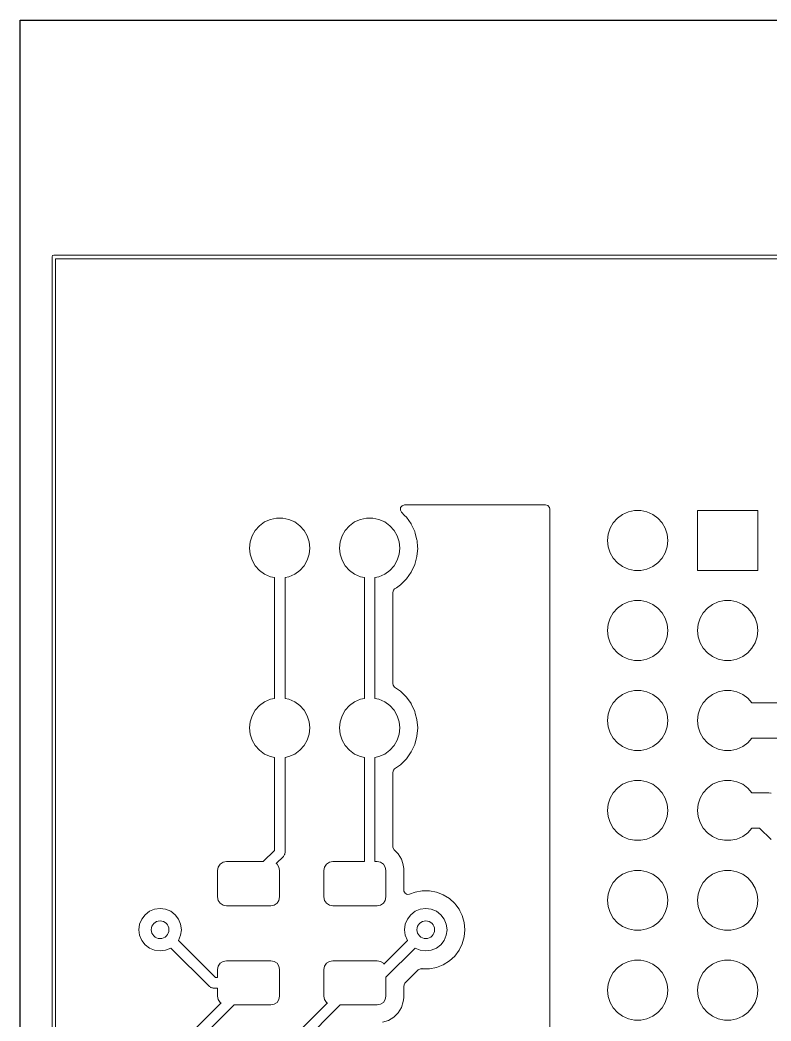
# Model space of a CAD drawing. Header units: millimetres. Extents: x 0 to 594, y 0 to 420.
# Drawn here: x 102.7 to 145.1, y 256.4 to 312.9 of the extents above; entities that cross this region are included whole.
import ezdxf

# ---------------------------------------------------------------- set-up
doc = ezdxf.new("R2010")
doc.units = ezdxf.units.MM
doc.linetypes.add('K5LT32768', pattern=[0])
picture_1 = doc.add_image_def('image1.png', size_in_pixel=(1000, 1000))

msp = doc.modelspace()

# ---------------------------------------------------------------- linework, layer by layer
at = {"color": 7, "linetype": 'K5LT32768', "lineweight": 18}
for p, q in [((104.529, 299.63), (104.6, 299.659)), ((104.6, 299.659), (274.6, 299.659)), ((104.5, 299.559), (104.529, 299.63)), ((104.5, 171.559), (104.5, 299.559)), ((104.7, 299.459), (104.7, 171.659)), ((274.5, 299.459), (104.7, 299.459)), ((124.174, 285.398), (124.258, 285.509)), ((124.258, 285.509), (124.389, 285.558)), ((124.389, 285.558), (124.406, 285.559)), ((124.406, 285.559), (132.352, 285.559)), ((132.352, 285.559), (132.486, 285.519)), ((132.486, 285.519), (132.577, 285.414)), ((124.164, 285.258), (124.174, 285.398)), ((124.231, 285.135), (124.164, 285.258)), ((124.407, 284.96), (124.231, 285.135)), ((124.509, 284.858), (124.407, 284.96)), ((132.577, 285.414), (132.6, 285.311)), ((132.6, 285.311), (132.6, 250.917)), ((136.422, 284.802), (136.71, 285.011)), ((136.71, 285.011), (137.034, 285.156)), ((137.034, 285.156), (137.382, 285.23)), ((137.382, 285.23), (137.737, 285.23)), ((137.737, 285.23), (138.085, 285.156)), ((138.085, 285.156), (138.41, 285.011)), ((138.41, 285.011), (138.697, 284.802)), ((140.94, 281.839), (140.94, 285.239)), ((140.94, 285.239), (144.34, 285.239)), ((144.34, 285.239), (144.34, 281.839)), ((115.976, 284.114), (116.214, 284.378)), ((116.214, 284.378), (116.502, 284.587)), ((116.502, 284.587), (116.826, 284.732)), ((116.826, 284.732), (117.174, 284.806)), ((117.174, 284.806), (117.529, 284.806)), ((117.529, 284.806), (117.877, 284.732)), ((117.877, 284.732), (118.202, 284.587)), ((118.202, 284.587), (118.489, 284.378)), ((118.489, 284.378), (118.727, 284.114)), ((121.056, 284.114), (121.294, 284.378)), ((121.294, 284.378), (121.582, 284.587)), ((121.582, 284.587), (121.906, 284.732)), ((121.906, 284.732), (122.254, 284.806)), ((122.254, 284.806), (122.609, 284.806)), ((122.609, 284.806), (122.957, 284.732)), ((122.957, 284.732), (123.282, 284.587)), ((123.282, 284.587), (123.569, 284.378)), ((123.569, 284.378), (123.807, 284.114)), ((124.769, 284.487), (124.509, 284.858)), ((124.78, 284.47), (124.769, 284.487)), ((124.98, 284.042), (124.78, 284.47)), ((136.007, 284.23), (136.184, 284.538)), ((136.184, 284.538), (136.422, 284.802)), ((138.697, 284.802), (138.935, 284.538)), ((138.935, 284.538), (139.113, 284.23)), ((115.689, 283.468), (115.799, 283.806)), ((115.799, 283.806), (115.976, 284.114)), ((118.727, 284.114), (118.905, 283.806)), ((118.905, 283.806), (119.015, 283.468)), ((120.769, 283.468), (120.879, 283.806)), ((120.879, 283.806), (121.056, 284.114)), ((123.807, 284.114), (123.985, 283.806)), ((123.985, 283.806), (124.095, 283.468)), ((125.009, 283.933), (124.98, 284.042)), ((125.102, 283.586), (125.009, 283.933)), ((135.86, 283.539), (135.897, 283.892)), ((135.897, 283.892), (136.007, 284.23)), ((139.113, 284.23), (139.223, 283.892)), ((139.223, 283.892), (139.26, 283.539)), ((115.652, 283.115), (115.689, 283.468)), ((119.015, 283.468), (119.052, 283.115)), ((120.732, 283.115), (120.769, 283.468)), ((124.095, 283.468), (124.132, 283.115)), ((125.106, 283.539), (125.102, 283.586)), ((125.139, 283.165), (125.106, 283.539)), ((135.897, 283.185), (135.86, 283.539)), ((139.26, 283.539), (139.223, 283.185)), ((115.689, 282.761), (115.652, 283.115)), ((115.799, 282.423), (115.689, 282.761)), ((119.015, 282.761), (118.905, 282.423)), ((119.052, 283.115), (119.015, 282.761)), ((120.769, 282.761), (120.732, 283.115)), ((120.879, 282.423), (120.769, 282.761)), ((124.095, 282.761), (123.985, 282.423)), ((124.132, 283.115), (124.095, 282.761)), ((125.102, 282.644), (125.143, 283.115)), ((125.143, 283.115), (125.139, 283.165)), ((136.007, 282.847), (135.897, 283.185)), ((136.184, 282.54), (136.007, 282.847)), ((139.113, 282.847), (138.935, 282.54)), ((139.223, 283.185), (139.113, 282.847)), ((115.976, 282.116), (115.799, 282.423)), ((116.214, 281.851), (115.976, 282.116)), ((118.727, 282.116), (118.489, 281.851)), ((118.905, 282.423), (118.727, 282.116)), ((121.056, 282.116), (120.879, 282.423)), ((121.294, 281.851), (121.056, 282.116)), ((123.807, 282.116), (123.569, 281.851)), ((123.985, 282.423), (123.807, 282.116)), ((124.78, 281.759), (124.98, 282.188)), ((124.98, 282.188), (125.102, 282.644)), ((136.422, 282.275), (136.184, 282.54)), ((136.71, 282.067), (136.422, 282.275)), ((138.697, 282.275), (138.41, 282.067)), ((138.935, 282.54), (138.697, 282.275)), ((116.502, 281.643), (116.214, 281.851)), ((116.826, 281.498), (116.502, 281.643)), ((118.202, 281.643), (117.877, 281.498)), ((118.489, 281.851), (118.202, 281.643)), ((121.582, 281.643), (121.294, 281.851)), ((121.906, 281.498), (121.582, 281.643)), ((123.282, 281.643), (122.957, 281.498)), ((123.569, 281.851), (123.282, 281.643)), ((124.509, 281.372), (124.78, 281.759)), ((137.034, 281.922), (136.71, 282.067)), ((137.382, 281.848), (137.034, 281.922)), ((137.737, 281.848), (137.382, 281.848)), ((138.085, 281.922), (137.737, 281.848)), ((138.41, 282.067), (138.085, 281.922)), ((144.34, 281.839), (140.94, 281.839)), ((117.052, 281.45), (116.826, 281.498)), ((117.052, 274.62), (117.052, 281.45)), ((117.877, 281.498), (117.652, 281.45)), ((117.652, 281.45), (117.652, 274.62)), ((122.132, 281.45), (121.906, 281.498)), ((122.132, 274.62), (122.132, 281.45)), ((122.957, 281.498), (122.732, 281.45)), ((122.732, 281.45), (122.732, 274.62)), ((123.941, 280.874), (124.175, 281.038)), ((124.175, 281.038), (124.509, 281.372)), ((123.733, 280.599), (123.772, 280.733)), ((123.733, 275.47), (123.733, 280.599)), ((123.772, 280.733), (123.839, 280.803)), ((123.839, 280.803), (123.941, 280.874)), ((136.422, 279.722), (136.71, 279.931)), ((136.71, 279.931), (137.034, 280.076)), ((137.034, 280.076), (137.382, 280.15)), ((137.382, 280.15), (137.737, 280.15)), ((137.737, 280.15), (138.085, 280.076)), ((138.085, 280.076), (138.41, 279.931)), ((138.41, 279.931), (138.697, 279.722)), ((141.502, 279.722), (141.79, 279.931)), ((141.79, 279.931), (142.114, 280.076)), ((142.114, 280.076), (142.462, 280.15)), ((142.462, 280.15), (142.817, 280.15)), ((142.817, 280.15), (143.165, 280.076)), ((143.165, 280.076), (143.49, 279.931)), ((143.49, 279.931), (143.777, 279.722)), ((136.007, 279.15), (136.184, 279.458)), ((136.184, 279.458), (136.422, 279.722)), ((138.697, 279.722), (138.935, 279.458)), ((138.935, 279.458), (139.113, 279.15)), ((141.087, 279.15), (141.264, 279.458)), ((141.264, 279.458), (141.502, 279.722)), ((143.777, 279.722), (144.015, 279.458)), ((144.015, 279.458), (144.193, 279.15)), ((135.86, 278.459), (135.897, 278.812)), ((135.897, 278.812), (136.007, 279.15)), ((139.113, 279.15), (139.223, 278.812)), ((139.223, 278.812), (139.26, 278.459)), ((140.94, 278.459), (140.977, 278.812)), ((140.977, 278.812), (141.087, 279.15)), ((144.193, 279.15), (144.303, 278.812)), ((144.303, 278.812), (144.34, 278.459)), ((135.897, 278.105), (135.86, 278.459)), ((139.26, 278.459), (139.223, 278.105)), ((140.977, 278.105), (140.94, 278.459)), ((144.34, 278.459), (144.303, 278.105)), ((136.007, 277.767), (135.897, 278.105)), ((136.184, 277.46), (136.007, 277.767)), ((139.113, 277.767), (138.935, 277.46)), ((139.223, 278.105), (139.113, 277.767)), ((141.087, 277.767), (140.977, 278.105)), ((141.264, 277.46), (141.087, 277.767)), ((144.193, 277.767), (144.015, 277.46)), ((144.303, 278.105), (144.193, 277.767)), ((136.422, 277.195), (136.184, 277.46)), ((136.71, 276.987), (136.422, 277.195)), ((138.697, 277.195), (138.41, 276.987)), ((138.935, 277.46), (138.697, 277.195)), ((141.502, 277.195), (141.264, 277.46)), ((141.79, 276.987), (141.502, 277.195)), ((143.777, 277.195), (143.49, 276.987)), ((144.015, 277.46), (143.777, 277.195)), ((137.034, 276.842), (136.71, 276.987)), ((137.382, 276.768), (137.034, 276.842)), ((137.737, 276.768), (137.382, 276.768)), ((138.085, 276.842), (137.737, 276.768)), ((138.41, 276.987), (138.085, 276.842)), ((142.114, 276.842), (141.79, 276.987)), ((142.462, 276.768), (142.114, 276.842)), ((142.817, 276.768), (142.462, 276.768)), ((143.165, 276.842), (142.817, 276.768)), ((143.49, 276.987), (143.165, 276.842)), ((123.751, 275.376), (123.733, 275.47)), ((123.839, 275.267), (123.751, 275.376)), ((124.175, 275.032), (123.839, 275.267)), ((124.509, 274.698), (124.175, 275.032)), ((136.422, 274.642), (136.71, 274.851)), ((136.71, 274.851), (137.034, 274.996)), ((137.034, 274.996), (137.382, 275.07)), ((137.382, 275.07), (137.737, 275.07)), ((137.737, 275.07), (138.085, 274.996)), ((138.085, 274.996), (138.41, 274.851)), ((138.41, 274.851), (138.697, 274.642)), ((141.502, 274.642), (141.79, 274.851)), ((141.79, 274.851), (142.114, 274.996)), ((142.114, 274.996), (142.462, 275.07)), ((142.462, 275.07), (142.817, 275.07)), ((142.817, 275.07), (143.165, 274.996)), ((143.165, 274.996), (143.49, 274.851)), ((143.49, 274.851), (143.777, 274.642)), ((115.976, 273.954), (116.214, 274.218)), ((116.214, 274.218), (116.502, 274.427)), ((116.502, 274.427), (116.826, 274.572)), ((116.826, 274.572), (117.052, 274.62)), ((117.652, 274.62), (117.877, 274.572)), ((117.877, 274.572), (118.202, 274.427)), ((118.202, 274.427), (118.489, 274.218)), ((118.489, 274.218), (118.727, 273.954)), ((121.056, 273.954), (121.294, 274.218)), ((121.294, 274.218), (121.582, 274.427)), ((121.582, 274.427), (121.906, 274.572)), ((121.906, 274.572), (122.132, 274.62)), ((122.732, 274.62), (122.957, 274.572)), ((122.957, 274.572), (123.282, 274.427)), ((123.282, 274.427), (123.569, 274.218)), ((123.569, 274.218), (123.807, 273.954)), ((124.769, 274.327), (124.509, 274.698)), ((124.78, 274.31), (124.769, 274.327)), ((124.98, 273.882), (124.78, 274.31)), ((136.007, 274.07), (136.184, 274.378)), ((136.184, 274.378), (136.422, 274.642)), ((138.697, 274.642), (138.935, 274.378)), ((138.935, 274.378), (139.113, 274.07)), ((141.087, 274.07), (141.264, 274.378)), ((141.264, 274.378), (141.502, 274.642)), ((143.777, 274.642), (144.014, 274.379)), ((144.014, 274.379), (150.729, 274.379)), ((115.689, 273.308), (115.799, 273.646)), ((115.799, 273.646), (115.976, 273.954)), ((118.727, 273.954), (118.905, 273.646)), ((118.905, 273.646), (119.015, 273.308)), ((120.769, 273.308), (120.879, 273.646)), ((120.879, 273.646), (121.056, 273.954)), ((123.807, 273.954), (123.985, 273.646)), ((123.985, 273.646), (124.095, 273.308)), ((125.009, 273.772), (124.98, 273.882)), ((125.102, 273.426), (125.009, 273.772)), ((135.86, 273.379), (135.897, 273.732)), ((135.897, 273.732), (136.007, 274.07)), ((139.113, 274.07), (139.223, 273.732)), ((139.223, 273.732), (139.26, 273.379)), ((140.94, 273.379), (140.977, 273.732)), ((140.977, 273.732), (141.087, 274.07)), ((115.652, 272.955), (115.689, 273.308)), ((119.015, 273.308), (119.052, 272.955)), ((120.732, 272.955), (120.769, 273.308)), ((124.095, 273.308), (124.132, 272.955)), ((125.143, 272.955), (125.102, 273.426)), ((135.897, 273.025), (135.86, 273.379)), ((139.26, 273.379), (139.223, 273.025)), ((140.977, 273.025), (140.94, 273.379)), ((115.689, 272.601), (115.652, 272.955)), ((115.799, 272.263), (115.689, 272.601)), ((119.015, 272.601), (118.905, 272.263)), ((119.052, 272.955), (119.015, 272.601)), ((120.769, 272.601), (120.732, 272.955)), ((120.879, 272.263), (120.769, 272.601)), ((124.095, 272.601), (123.985, 272.263)), ((124.132, 272.955), (124.095, 272.601)), ((125.102, 272.484), (125.143, 272.955)), ((136.007, 272.687), (135.897, 273.025)), ((136.184, 272.38), (136.007, 272.687)), ((139.113, 272.687), (138.935, 272.38)), ((139.223, 273.025), (139.113, 272.687)), ((141.087, 272.687), (140.977, 273.025)), ((141.264, 272.38), (141.087, 272.687)), ((115.976, 271.956), (115.799, 272.263)), ((116.214, 271.691), (115.976, 271.956)), ((118.727, 271.956), (118.489, 271.691)), ((118.905, 272.263), (118.727, 271.956)), ((121.056, 271.956), (120.879, 272.263)), ((121.294, 271.691), (121.056, 271.956)), ((123.807, 271.956), (123.569, 271.691)), ((123.985, 272.263), (123.807, 271.956)), ((124.78, 271.599), (124.98, 272.028)), ((124.98, 272.028), (125.102, 272.484)), ((136.422, 272.115), (136.184, 272.38)), ((136.71, 271.907), (136.422, 272.115)), ((138.697, 272.115), (138.41, 271.907)), ((138.935, 272.38), (138.697, 272.115)), ((141.502, 272.115), (141.264, 272.38)), ((141.79, 271.907), (141.502, 272.115)), ((143.777, 272.115), (143.49, 271.907)), ((144.014, 272.379), (143.777, 272.115)), ((151.42, 272.379), (144.014, 272.379)), ((116.502, 271.483), (116.214, 271.691)), ((116.826, 271.338), (116.502, 271.483)), ((118.202, 271.483), (117.877, 271.338)), ((118.489, 271.691), (118.202, 271.483)), ((121.582, 271.483), (121.294, 271.691)), ((121.906, 271.338), (121.582, 271.483)), ((123.282, 271.483), (122.957, 271.338)), ((123.569, 271.691), (123.282, 271.483)), ((124.509, 271.212), (124.78, 271.599)), ((137.034, 271.762), (136.71, 271.907)), ((137.382, 271.688), (137.034, 271.762)), ((137.737, 271.688), (137.382, 271.688)), ((138.085, 271.762), (137.737, 271.688)), ((138.41, 271.907), (138.085, 271.762)), ((142.114, 271.762), (141.79, 271.907)), ((142.462, 271.688), (142.114, 271.762)), ((142.817, 271.688), (142.462, 271.688)), ((143.165, 271.762), (142.817, 271.688)), ((143.49, 271.907), (143.165, 271.762)), ((117.052, 271.29), (116.826, 271.338)), ((117.052, 266.035), (117.052, 271.29)), ((117.877, 271.338), (117.652, 271.29)), ((117.652, 271.29), (117.652, 265.911)), ((122.132, 271.29), (121.906, 271.338)), ((122.132, 265.409), (122.132, 271.29)), ((122.957, 271.338), (122.732, 271.29)), ((122.732, 271.29), (122.732, 265.409)), ((123.953, 270.722), (124.175, 270.878)), ((124.175, 270.878), (124.509, 271.212)), ((123.733, 270.439), (123.772, 270.573)), ((123.733, 266.251), (123.733, 270.439)), ((123.772, 270.573), (123.839, 270.643)), ((123.839, 270.643), (123.953, 270.722)), ((136.422, 269.562), (136.71, 269.771)), ((136.71, 269.771), (137.034, 269.916)), ((137.034, 269.916), (137.382, 269.99)), ((137.382, 269.99), (137.737, 269.99)), ((137.737, 269.99), (138.085, 269.916)), ((138.085, 269.916), (138.41, 269.771)), ((138.41, 269.771), (138.697, 269.562)), ((141.502, 269.562), (141.79, 269.771)), ((141.79, 269.771), (142.114, 269.916)), ((142.114, 269.916), (142.462, 269.99)), ((142.462, 269.99), (142.817, 269.99)), ((142.817, 269.99), (143.165, 269.916)), ((143.165, 269.916), (143.49, 269.771)), ((143.49, 269.771), (143.777, 269.562)), ((136.007, 268.99), (136.184, 269.298)), ((136.184, 269.298), (136.422, 269.562)), ((138.697, 269.562), (138.935, 269.298)), ((138.935, 269.298), (139.113, 268.99)), ((141.087, 268.99), (141.264, 269.298)), ((141.264, 269.298), (141.502, 269.562)), ((143.777, 269.562), (144.014, 269.299)), ((144.014, 269.299), (144.86, 269.299)), ((144.86, 269.299), (144.966, 269.284)), ((144.966, 269.284), (145.072, 269.276)), ((145.072, 269.276), (145.106, 269.263)), ((135.86, 268.299), (135.897, 268.652)), ((135.897, 268.652), (136.007, 268.99)), ((139.113, 268.99), (139.223, 268.652)), ((139.223, 268.652), (139.26, 268.299)), ((140.94, 268.299), (140.977, 268.652)), ((140.977, 268.652), (141.087, 268.99)), ((135.897, 267.945), (135.86, 268.299)), ((139.26, 268.299), (139.223, 267.945)), ((140.977, 267.945), (140.94, 268.299)), ((136.007, 267.607), (135.897, 267.945)), ((136.184, 267.3), (136.007, 267.607)), ((139.113, 267.607), (138.935, 267.3)), ((139.223, 267.945), (139.113, 267.607)), ((141.087, 267.607), (140.977, 267.945)), ((141.264, 267.3), (141.087, 267.607)), ((136.422, 267.035), (136.184, 267.3)), ((136.71, 266.827), (136.422, 267.035)), ((138.697, 267.035), (138.41, 266.827)), ((138.935, 267.3), (138.697, 267.035)), ((141.502, 267.035), (141.264, 267.3)), ((141.79, 266.827), (141.502, 267.035)), ((143.777, 267.035), (143.49, 266.827)), ((144.014, 267.299), (143.777, 267.035)), ((144.446, 267.299), (144.014, 267.299)), ((145.1, 266.645), (144.446, 267.299)), ((137.034, 266.682), (136.71, 266.827)), ((137.382, 266.608), (137.034, 266.682)), ((137.737, 266.608), (137.382, 266.608)), ((138.085, 266.682), (137.737, 266.608)), ((138.41, 266.827), (138.085, 266.682)), ((142.114, 266.682), (141.79, 266.827)), ((142.462, 266.608), (142.114, 266.682)), ((142.817, 266.608), (142.462, 266.608)), ((143.165, 266.682), (142.817, 266.608)), ((143.49, 266.827), (143.165, 266.682)), ((116.426, 265.409), (117.052, 266.035)), ((117.584, 265.733), (117.564, 265.699)), ((117.612, 265.761), (117.584, 265.733)), ((117.622, 265.799), (117.612, 265.761)), ((117.642, 265.833), (117.622, 265.799)), ((117.652, 265.911), (117.642, 265.873)), ((117.642, 265.873), (117.642, 265.833)), ((123.738, 266.199), (123.733, 266.251)), ((123.805, 266.076), (123.738, 266.199)), ((124.035, 265.846), (123.805, 266.076)), ((124.219, 265.548), (124.035, 265.846)), ((113.888, 265.1), (113.996, 265.262)), ((113.996, 265.262), (114.158, 265.371)), ((114.158, 265.371), (114.35, 265.409)), ((114.35, 265.409), (116.426, 265.409)), ((117.564, 265.699), (117.158, 265.293)), ((117.158, 265.293), (117.203, 265.262)), ((117.203, 265.262), (117.312, 265.1)), ((119.888, 265.1), (119.996, 265.262)), ((119.996, 265.262), (120.158, 265.371)), ((120.158, 265.371), (120.35, 265.409)), ((120.35, 265.409), (122.132, 265.409)), ((122.732, 265.409), (122.85, 265.409)), ((122.85, 265.409), (123.041, 265.371)), ((123.041, 265.371), (123.203, 265.262)), ((123.203, 265.262), (123.312, 265.1)), ((124.303, 265.296), (124.219, 265.548)), ((124.33, 265.214), (124.303, 265.296)), ((124.351, 265.009), (124.33, 265.214)), ((113.85, 264.909), (113.888, 265.1)), ((113.85, 263.409), (113.85, 264.909)), ((117.312, 265.1), (117.35, 264.909)), ((117.35, 264.909), (117.35, 263.409)), ((119.85, 264.909), (119.888, 265.1)), ((119.85, 263.409), (119.85, 264.909)), ((123.312, 265.1), (123.35, 264.909)), ((123.35, 264.909), (123.35, 263.409)), ((124.351, 263.797), (124.351, 265.009)), ((136.422, 264.482), (136.71, 264.691)), ((136.71, 264.691), (137.034, 264.836)), ((137.034, 264.836), (137.382, 264.91)), ((137.382, 264.91), (137.737, 264.91)), ((137.737, 264.91), (138.085, 264.836)), ((138.085, 264.836), (138.41, 264.691)), ((138.41, 264.691), (138.697, 264.482)), ((141.502, 264.482), (141.79, 264.691)), ((141.79, 264.691), (142.114, 264.836)), ((142.114, 264.836), (142.462, 264.91)), ((142.462, 264.91), (142.817, 264.91)), ((142.817, 264.91), (143.165, 264.836)), ((143.165, 264.836), (143.49, 264.691)), ((143.49, 264.691), (143.777, 264.482)), ((136.007, 263.91), (136.184, 264.218)), ((136.184, 264.218), (136.422, 264.482)), ((138.697, 264.482), (138.935, 264.218)), ((138.935, 264.218), (139.113, 263.91)), ((141.087, 263.91), (141.264, 264.218)), ((141.264, 264.218), (141.502, 264.482)), ((143.777, 264.482), (144.015, 264.218)), ((144.015, 264.218), (144.193, 263.91)), ((124.357, 263.742), (124.351, 263.797)), ((124.426, 263.62), (124.357, 263.742)), ((124.549, 263.554), (124.426, 263.62)), ((124.688, 263.566), (124.549, 263.554)), ((124.995, 263.685), (124.688, 263.566)), ((125.396, 263.76), (124.995, 263.685)), ((125.804, 263.76), (125.396, 263.76)), ((126.205, 263.685), (125.804, 263.76)), ((126.261, 263.663), (126.205, 263.685)), ((126.585, 263.538), (126.261, 263.663)), ((126.932, 263.323), (126.585, 263.538)), ((135.86, 263.219), (135.897, 263.572)), ((135.897, 263.572), (136.007, 263.91)), ((139.113, 263.91), (139.223, 263.572)), ((139.223, 263.572), (139.26, 263.219)), ((140.94, 263.219), (140.977, 263.572)), ((140.977, 263.572), (141.087, 263.91)), ((144.193, 263.91), (144.303, 263.572)), ((144.303, 263.572), (144.34, 263.219)), ((113.888, 263.217), (113.85, 263.409)), ((113.996, 263.055), (113.888, 263.217)), ((114.158, 262.947), (113.996, 263.055)), ((114.35, 262.909), (114.158, 262.947)), ((116.85, 262.909), (114.35, 262.909)), ((117.041, 262.947), (116.85, 262.909)), ((117.203, 263.055), (117.041, 262.947)), ((117.312, 263.217), (117.203, 263.055)), ((117.35, 263.409), (117.312, 263.217)), ((119.888, 263.217), (119.85, 263.409)), ((119.996, 263.055), (119.888, 263.217)), ((120.158, 262.947), (119.996, 263.055)), ((120.35, 262.909), (120.158, 262.947)), ((122.85, 262.909), (120.35, 262.909)), ((123.041, 262.947), (122.85, 262.909)), ((123.203, 263.055), (123.041, 262.947)), ((123.312, 263.217), (123.203, 263.055)), ((123.35, 263.409), (123.312, 263.217)), ((127.233, 263.048), (126.932, 263.323)), ((127.304, 262.955), (127.233, 263.048)), ((127.479, 262.722), (127.304, 262.955)), ((135.897, 262.865), (135.86, 263.219)), ((139.26, 263.219), (139.223, 262.865)), ((140.977, 262.865), (140.94, 263.219)), ((144.34, 263.219), (144.303, 262.865)), ((109.561, 262.159), (109.751, 262.407)), ((109.751, 262.407), (110, 262.598)), ((110, 262.598), (110.289, 262.718)), ((110.289, 262.718), (110.6, 262.759)), ((110.6, 262.759), (110.91, 262.718)), ((110.91, 262.718), (111.2, 262.598)), ((111.2, 262.598), (111.448, 262.407)), ((111.448, 262.407), (111.639, 262.159)), ((124.561, 262.159), (124.751, 262.407)), ((124.751, 262.407), (125, 262.598)), ((125, 262.598), (125.289, 262.718)), ((125.289, 262.718), (125.6, 262.759)), ((125.6, 262.759), (125.91, 262.718)), ((125.91, 262.718), (126.2, 262.598)), ((126.2, 262.598), (126.448, 262.407)), ((126.448, 262.407), (126.639, 262.159)), ((127.524, 262.633), (127.479, 262.722)), ((127.658, 262.364), (127.524, 262.633)), ((127.661, 262.357), (127.658, 262.364)), ((127.773, 261.965), (127.661, 262.357)), ((136.007, 262.527), (135.897, 262.865)), ((136.184, 262.22), (136.007, 262.527)), ((139.113, 262.527), (138.935, 262.22)), ((139.223, 262.865), (139.113, 262.527)), ((141.087, 262.527), (140.977, 262.865)), ((141.264, 262.22), (141.087, 262.527)), ((144.193, 262.527), (144.015, 262.22)), ((144.303, 262.865), (144.193, 262.527)), ((109.4, 261.559), (109.441, 261.869)), ((109.441, 261.869), (109.561, 262.159)), ((111.639, 262.159), (111.759, 261.869)), ((111.759, 261.869), (111.8, 261.559)), ((124.4, 261.559), (124.441, 261.869)), ((124.441, 261.869), (124.561, 262.159)), ((126.639, 262.159), (126.759, 261.869)), ((126.759, 261.869), (126.8, 261.559)), ((127.81, 261.559), (127.773, 261.965)), ((136.422, 261.955), (136.184, 262.22)), ((136.71, 261.747), (136.422, 261.955)), ((138.697, 261.955), (138.41, 261.747)), ((138.935, 262.22), (138.697, 261.955)), ((141.502, 261.955), (141.264, 262.22)), ((141.79, 261.747), (141.502, 261.955)), ((143.777, 261.955), (143.49, 261.747)), ((144.015, 262.22), (143.777, 261.955)), ((109.441, 261.248), (109.4, 261.559)), ((109.561, 260.959), (109.441, 261.248)), ((111.759, 261.248), (111.639, 260.959)), ((111.8, 261.559), (111.759, 261.248)), ((124.441, 261.248), (124.4, 261.559)), ((124.561, 260.959), (124.441, 261.248)), ((126.759, 261.248), (126.639, 260.959)), ((126.8, 261.559), (126.759, 261.248)), ((127.773, 261.153), (127.81, 261.559)), ((137.034, 261.602), (136.71, 261.747)), ((137.382, 261.528), (137.034, 261.602)), ((137.737, 261.528), (137.382, 261.528)), ((138.085, 261.602), (137.737, 261.528)), ((138.41, 261.747), (138.085, 261.602)), ((142.114, 261.602), (141.79, 261.747)), ((142.462, 261.528), (142.114, 261.602)), ((142.817, 261.528), (142.462, 261.528)), ((143.165, 261.602), (142.817, 261.528)), ((143.49, 261.747), (143.165, 261.602)), ((109.751, 260.71), (109.561, 260.959)), ((110, 260.52), (109.751, 260.71)), ((111.639, 260.959), (111.633, 260.95)), ((111.633, 260.95), (113.724, 258.859)), ((123.234, 259.617), (124.567, 260.95)), ((124.567, 260.95), (124.561, 260.959)), ((126.448, 260.71), (126.2, 260.52)), ((126.639, 260.959), (126.448, 260.71)), ((127.479, 260.395), (127.661, 260.76)), ((127.661, 260.76), (127.773, 261.153)), ((110.289, 260.4), (110, 260.52)), ((110.6, 260.359), (110.289, 260.4)), ((110.91, 260.4), (110.6, 260.359)), ((111.2, 260.52), (110.91, 260.4)), ((111.208, 260.526), (111.2, 260.52)), ((113.388, 258.347), (111.208, 260.526)), ((124.991, 260.526), (123.35, 258.885)), ((125, 260.52), (124.991, 260.526)), ((125.289, 260.4), (125, 260.52)), ((125.6, 260.359), (125.289, 260.4)), ((125.91, 260.4), (125.6, 260.359)), ((126.2, 260.52), (125.91, 260.4)), ((126.932, 259.795), (127.233, 260.07)), ((127.233, 260.07), (127.479, 260.395)), ((113.85, 259.309), (113.888, 259.5)), ((113.888, 259.5), (113.996, 259.662)), ((113.996, 259.662), (114.158, 259.771)), ((114.158, 259.771), (114.35, 259.809)), ((114.35, 259.809), (116.85, 259.809)), ((116.85, 259.809), (117.041, 259.771)), ((117.041, 259.771), (117.203, 259.662)), ((117.203, 259.662), (117.312, 259.5)), ((117.312, 259.5), (117.35, 259.309)), ((119.85, 259.309), (119.888, 259.5)), ((119.888, 259.5), (119.996, 259.662)), ((119.996, 259.662), (120.158, 259.771)), ((120.158, 259.771), (120.35, 259.809)), ((120.35, 259.809), (122.85, 259.809)), ((122.85, 259.809), (123.041, 259.771)), ((123.041, 259.771), (123.203, 259.662)), ((123.203, 259.662), (123.234, 259.617)), ((126.205, 259.433), (126.585, 259.58)), ((126.585, 259.58), (126.932, 259.795)), ((136.422, 259.402), (136.71, 259.611)), ((136.71, 259.611), (137.034, 259.756)), ((137.034, 259.756), (137.382, 259.83)), ((137.382, 259.83), (137.737, 259.83)), ((137.737, 259.83), (138.085, 259.756)), ((138.085, 259.756), (138.41, 259.611)), ((138.41, 259.611), (138.697, 259.402)), ((141.502, 259.402), (141.79, 259.611)), ((141.79, 259.611), (142.114, 259.756)), ((142.114, 259.756), (142.462, 259.83)), ((142.462, 259.83), (142.817, 259.83)), ((142.817, 259.83), (143.165, 259.756)), ((143.165, 259.756), (143.49, 259.611)), ((143.49, 259.611), (143.777, 259.402)), ((113.85, 258.859), (113.85, 259.309)), ((117.35, 259.309), (117.35, 257.809)), ((119.85, 257.809), (119.85, 259.309)), ((124.423, 258.543), (125.171, 259.29)), ((125.171, 259.29), (125.294, 259.357)), ((125.294, 259.357), (125.384, 259.358)), ((125.384, 259.358), (125.384, 259.359)), ((125.384, 259.359), (125.388, 259.359)), ((125.388, 259.359), (125.392, 259.359)), ((125.392, 259.359), (125.396, 259.358)), ((125.396, 259.358), (125.804, 259.358)), ((125.804, 259.358), (126.205, 259.433)), ((136.007, 258.83), (136.184, 259.138)), ((136.184, 259.138), (136.422, 259.402)), ((138.697, 259.402), (138.935, 259.138)), ((138.935, 259.138), (139.113, 258.83)), ((141.087, 258.83), (141.264, 259.138)), ((141.264, 259.138), (141.502, 259.402)), ((143.777, 259.402), (144.015, 259.138)), ((144.015, 259.138), (144.193, 258.83)), ((113.724, 258.859), (113.85, 258.859)), ((123.35, 258.885), (123.35, 257.809)), ((124.351, 258.367), (124.39, 258.501)), ((124.351, 257.709), (124.351, 258.367)), ((124.39, 258.501), (124.423, 258.543)), ((135.86, 258.139), (135.897, 258.492)), ((135.897, 258.492), (136.007, 258.83)), ((139.113, 258.83), (139.223, 258.492)), ((139.223, 258.492), (139.26, 258.139)), ((140.94, 258.139), (140.977, 258.492)), ((140.977, 258.492), (141.087, 258.83)), ((144.193, 258.83), (144.303, 258.492)), ((144.303, 258.492), (144.34, 258.139)), ((113.422, 258.327), (113.388, 258.347)), ((113.45, 258.299), (113.422, 258.327)), ((113.488, 258.289), (113.45, 258.299)), ((113.522, 258.269), (113.488, 258.289)), ((113.562, 258.269), (113.522, 258.269)), ((113.6, 258.259), (113.562, 258.269)), ((113.85, 258.259), (113.6, 258.259)), ((113.85, 257.809), (113.85, 258.259)), ((113.888, 257.617), (113.85, 257.809)), ((117.35, 257.809), (117.312, 257.617)), ((119.888, 257.617), (119.85, 257.809)), ((123.35, 257.809), (123.312, 257.617)), ((135.897, 257.785), (135.86, 258.139)), ((139.26, 258.139), (139.223, 257.785)), ((140.977, 257.785), (140.94, 258.139)), ((144.34, 258.139), (144.303, 257.785)), ((110.388, 253.771), (114.042, 257.425)), ((114.774, 257.309), (110.9, 253.435)), ((113.996, 257.455), (113.888, 257.617)), ((114.042, 257.425), (113.996, 257.455)), ((116.85, 257.309), (114.774, 257.309)), ((115.388, 252.771), (120.042, 257.425)), ((120.774, 257.309), (115.9, 252.435)), ((117.041, 257.347), (116.85, 257.309)), ((117.203, 257.455), (117.041, 257.347)), ((117.312, 257.617), (117.203, 257.455)), ((119.996, 257.455), (119.888, 257.617)), ((120.042, 257.425), (119.996, 257.455)), ((122.85, 257.309), (120.774, 257.309)), ((123.041, 257.347), (122.85, 257.309)), ((123.203, 257.455), (123.041, 257.347)), ((123.312, 257.617), (123.203, 257.455)), ((124.219, 257.17), (124.33, 257.503)), ((124.33, 257.503), (124.351, 257.709)), ((136.007, 257.447), (135.897, 257.785)), ((136.184, 257.14), (136.007, 257.447)), ((139.113, 257.447), (138.935, 257.14)), ((139.223, 257.785), (139.113, 257.447)), ((141.087, 257.447), (140.977, 257.785)), ((141.264, 257.14), (141.087, 257.447)), ((144.193, 257.447), (144.015, 257.14)), ((144.303, 257.785), (144.193, 257.447)), ((123.787, 256.623), (124.035, 256.872)), ((124.035, 256.872), (124.219, 257.17)), ((136.422, 256.875), (136.184, 257.14)), ((136.71, 256.667), (136.422, 256.875)), ((138.697, 256.875), (138.41, 256.667)), ((138.935, 257.14), (138.697, 256.875)), ((141.502, 256.875), (141.264, 257.14)), ((141.79, 256.667), (141.502, 256.875)), ((143.777, 256.875), (143.49, 256.667)), ((144.015, 257.14), (143.777, 256.875)), ((123.155, 256.329), (123.488, 256.439)), ((123.488, 256.439), (123.787, 256.623)), ((137.034, 256.522), (136.71, 256.667)), ((137.382, 256.448), (137.034, 256.522)), ((137.737, 256.448), (137.382, 256.448)), ((138.085, 256.522), (137.737, 256.448)), ((138.41, 256.667), (138.085, 256.522)), ((142.114, 256.522), (141.79, 256.667)), ((142.462, 256.448), (142.114, 256.522)), ((142.817, 256.448), (142.462, 256.448)), ((143.165, 256.522), (142.817, 256.448)), ((143.49, 256.667), (143.165, 256.522))]:
    msp.add_line(p, q, dxfattribs=at)
for centre in [(110.6, 261.559), (125.6, 261.559)]:
    msp.add_circle(centre, 0.5, dxfattribs=at)

# ---------------------------------------------------------------- pictures from other files: only their frames are drawn
image = msp.add_image(picture_1, insert=(102.693, 139.227), size_in_units=(173.712, 173.712))
image.dxf.flags = 15

doc.saveas('drawing.dxf')
